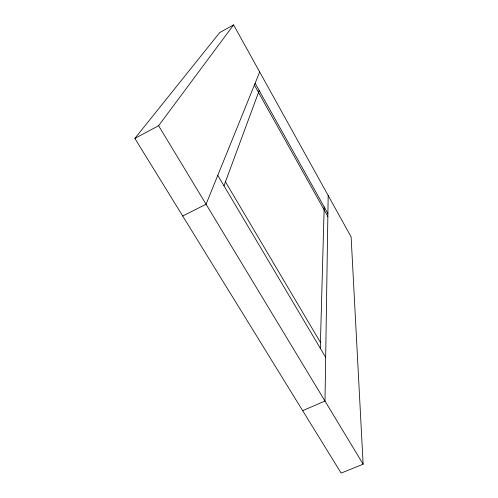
<?xml version="1.0" encoding="UTF-8"?>
<svg xmlns="http://www.w3.org/2000/svg" width="498" height="498" viewBox="0 0 498 498"><rect width="100%" height="100%" fill="white"/><g stroke="black" fill="none" stroke-linecap="round" stroke-linejoin="round"><path stroke-width="0.75" d="M328.176 195.527L324.995 401.077L302.653 410.651M320.282 348.245L324.179 206.919M223.976 185.81L259.215 90.561M259.688 71.98L206.066 204.255L182.704 216.026M134.871 138.413L158.601 125.708L233.593 24.9L351.127 236.936L363.129 464.18L341.142 473.1L134.871 138.413L219.718 32.582L233.593 24.9M158.601 125.708L363.129 464.18M217.782 175.364L325.673 357.34M225.451 181.807L320.444 342.419M255.125 83.241L327.902 213.574M254.391 85.052L327.852 216.468"/></g></svg>
